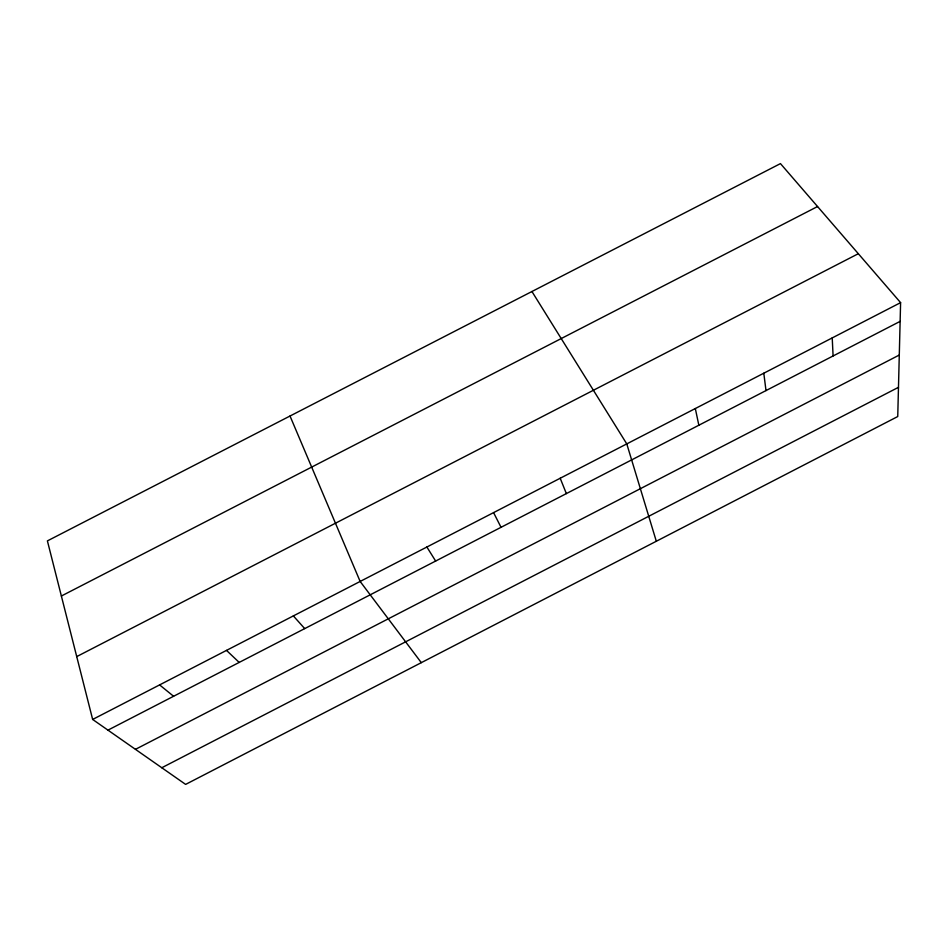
<?xml version="1.0" encoding="UTF-8"?>
<svg xmlns="http://www.w3.org/2000/svg" width="948" height="948" viewBox="0 0 948 948"><rect width="100%" height="100%" fill="white"/><g stroke="black" fill="none" stroke-linecap="round" stroke-linejoin="round"><path stroke-width="1.42" d="M900.6 302.637L897.744 416.539L185.63 784.399L92.655 719.449L47.4 540.893L780.453 163.601L900.6 302.637L92.655 719.449M107.953 730.138L900.126 321.372M135.446 749.347L899.285 355.038M161.788 767.75L898.479 387.317M61.371 596.019L817.555 206.534M76.729 656.597L858.319 253.709M159.608 684.906L173.591 696.27M226.513 650.399L239.18 662.415M293.359 615.916L304.723 628.607M421.303 662.652L360.145 581.456L290.017 416.018M426.884 547.02L435.642 561.05M531.935 291.51L626.782 443.901L656.312 541.249M493.576 512.619L501.03 527.313M560.197 478.242L566.359 493.6M695.322 408.541L698.842 425.237M763.804 373.204L765.996 390.588M832.226 337.903L833.091 355.962"/></g></svg>
